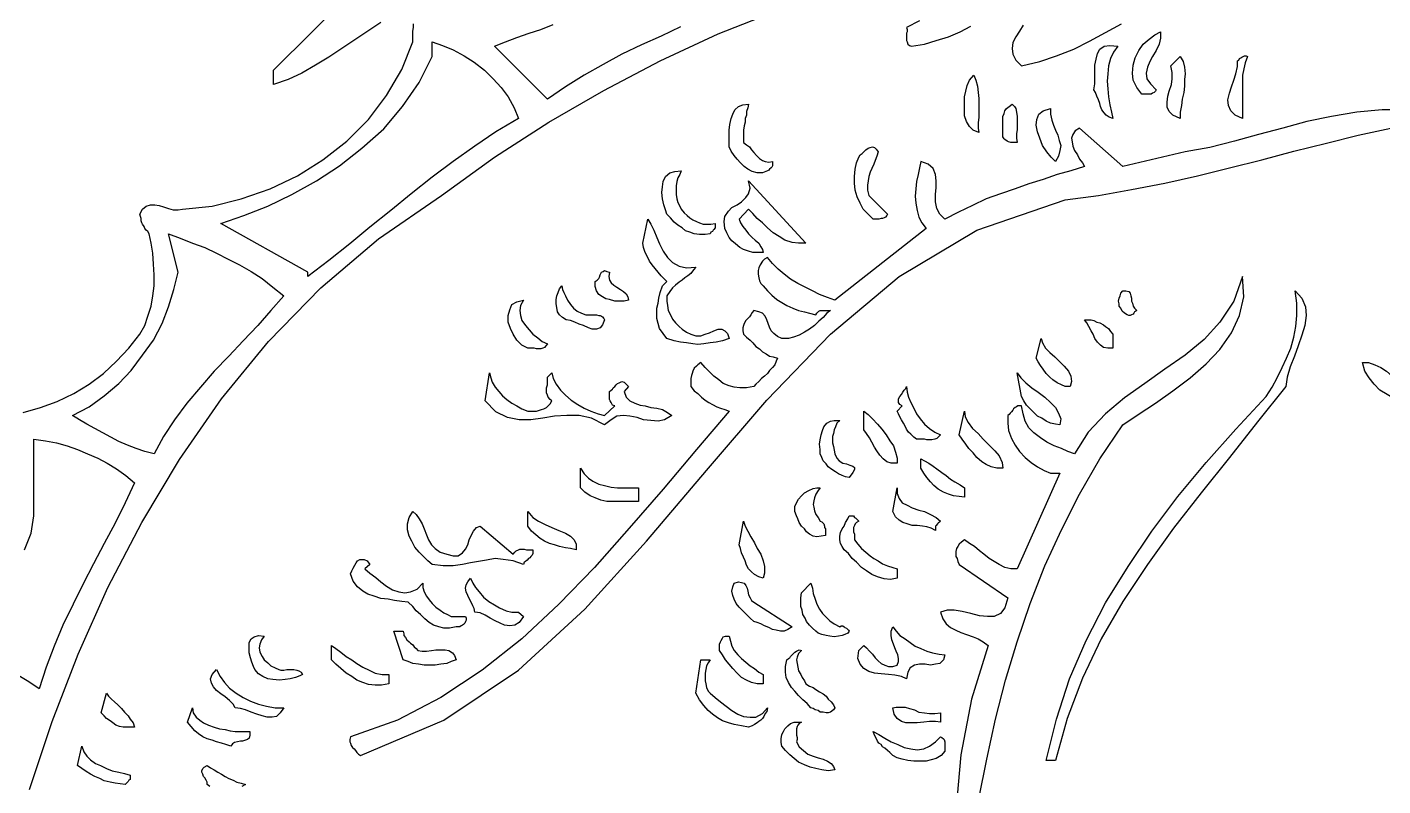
# Model space of a CAD drawing. Extents: x 0.02 to 7.8, y 0.03 to 7.11.
# Drawn here: x 1.135 to 3.008, y 4.044 to 5.093 of the extents above; entities that cross this region are included whole.
import ezdxf

# ---------------------------------------------------------------- set-up
doc = ezdxf.new("R2010")
doc.units = 0
doc.layers.add('1', color=7, linetype='Continuous')

msp = doc.modelspace()

# ---------------------------------------------------------------- linework, layer by layer
for points in [[(1.624, 5.099), (1.606, 5.087), (1.588, 5.075), (1.57, 5.063), (1.552, 5.051), (1.534, 5.04), (1.515, 5.029), (1.496, 5.02), (1.476, 5.013), (1.476, 5.033), (1.529, 5.086), (1.582, 5.139)], [(1.13, 4.56), (1.154, 4.567), (1.177, 4.575), (1.2, 4.586), (1.221, 4.599), (1.241, 4.614), (1.259, 4.631), (1.276, 4.649), (1.291, 4.668), (1.298, 4.68), (1.302, 4.693), (1.307, 4.707), (1.309, 4.721), (1.311, 4.735), (1.311, 4.75), (1.31, 4.765), (1.309, 4.78), (1.307, 4.794), (1.304, 4.807), (1.302, 4.81), (1.3, 4.812), (1.298, 4.814), (1.297, 4.817), (1.295, 4.82), (1.294, 4.822), (1.293, 4.825), (1.293, 4.828), (1.292, 4.831), (1.291, 4.834), (1.295, 4.841), (1.3, 4.845), (1.306, 4.847), (1.312, 4.847), (1.318, 4.846), (1.324, 4.844), (1.331, 4.842), (1.337, 4.84), (1.344, 4.84), (1.35, 4.841), (1.391, 4.845), (1.431, 4.855), (1.471, 4.869), (1.509, 4.887), (1.544, 4.909), (1.577, 4.935), (1.607, 4.965), (1.632, 4.998), (1.653, 5.034), (1.668, 5.072), (1.668, 5.077), (1.668, 5.082), (1.668, 5.087), (1.669, 5.092), (1.669, 5.097)], [(2.701, 5.086), (2.701, 5.077), (2.699, 5.069), (2.695, 5.06), (2.69, 5.052), (2.686, 5.045), (2.683, 5.037), (2.681, 5.029), (2.682, 5.021), (2.687, 5.014), (2.695, 5.006), (2.694, 5.004), (2.692, 5.002), (2.69, 5.001), (2.688, 5), (2.686, 5), (2.683, 5), (2.681, 5), (2.678, 5), (2.675, 5), (2.668, 5.009), (2.663, 5.019), (2.662, 5.029), (2.663, 5.04), (2.666, 5.05), (2.671, 5.06), (2.677, 5.069), (2.685, 5.076), (2.693, 5.082), (2.701, 5.086)], [(2.642, 5.066), (2.636, 5.058), (2.632, 5.049), (2.629, 5.039), (2.628, 5.028), (2.627, 5.018), (2.628, 5.007), (2.629, 4.996), (2.631, 4.985), (2.633, 4.975), (2.635, 4.966), (2.63, 4.968), (2.626, 4.971), (2.623, 4.974), (2.62, 4.978), (2.618, 4.983), (2.617, 4.987), (2.615, 4.992), (2.613, 4.997), (2.611, 5.002), (2.609, 5.006), (2.61, 5.014), (2.61, 5.022), (2.61, 5.031), (2.61, 5.04), (2.612, 5.048), (2.614, 5.056), (2.617, 5.062), (2.623, 5.066), (2.631, 5.067), (2.642, 5.066)], [(2.728, 4.966), (2.718, 4.971), (2.713, 4.976), (2.71, 4.982), (2.71, 4.989), (2.711, 4.997), (2.713, 5.004), (2.716, 5.013), (2.717, 5.021), (2.717, 5.03), (2.715, 5.039), (2.728, 5.052), (2.732, 5.045), (2.734, 5.037), (2.735, 5.028), (2.734, 5.02), (2.734, 5.011), (2.733, 5.002), (2.731, 4.993), (2.73, 4.984), (2.728, 4.975), (2.728, 4.966)], [(2.821, 5.052), (2.818, 5.043), (2.816, 5.035), (2.814, 5.026), (2.814, 5.019), (2.814, 5.011), (2.814, 5.003), (2.814, 4.995), (2.814, 4.986), (2.814, 4.977), (2.814, 4.966), (2.804, 4.971), (2.798, 4.977), (2.795, 4.984), (2.794, 4.992), (2.796, 5.001), (2.799, 5.01), (2.802, 5.019), (2.805, 5.028), (2.807, 5.038), (2.807, 5.046), (2.809, 5.047), (2.81, 5.049), (2.812, 5.05), (2.813, 5.051), (2.815, 5.052), (2.817, 5.053), (2.819, 5.053), (2.821, 5.052)], [(2.45, 4.947), (2.442, 4.95), (2.437, 4.955), (2.433, 4.962), (2.43, 4.97), (2.43, 4.978), (2.43, 4.987), (2.43, 4.996), (2.432, 5.004), (2.434, 5.012), (2.437, 5.019), (2.443, 5.026), (2.446, 5.019), (2.448, 5.011), (2.449, 5.002), (2.45, 4.994), (2.45, 4.985), (2.45, 4.976), (2.45, 4.968), (2.449, 4.96), (2.449, 4.953), (2.45, 4.947)], [(2.132, 4.986), (2.131, 4.981), (2.129, 4.976), (2.129, 4.971), (2.127, 4.966), (2.127, 4.961), (2.126, 4.956), (2.125, 4.95), (2.125, 4.944), (2.125, 4.939), (2.125, 4.933), (2.129, 4.93), (2.133, 4.927), (2.136, 4.923), (2.139, 4.919), (2.143, 4.915), (2.147, 4.911), (2.151, 4.908), (2.155, 4.907), (2.16, 4.906), (2.165, 4.907), (2.165, 4.905), (2.165, 4.903), (2.165, 4.901), (2.164, 4.899), (2.163, 4.898), (2.161, 4.896), (2.16, 4.895), (2.158, 4.894), (2.151, 4.891), (2.144, 4.891), (2.137, 4.893), (2.131, 4.896), (2.126, 4.9), (2.121, 4.905), (2.116, 4.91), (2.112, 4.915), (2.108, 4.921), (2.105, 4.927), (2.105, 4.934), (2.105, 4.942), (2.105, 4.95), (2.106, 4.958), (2.108, 4.966), (2.11, 4.972), (2.113, 4.978), (2.118, 4.983), (2.124, 4.985), (2.132, 4.986)], [(2.503, 4.933), (2.5, 4.933), (2.497, 4.933), (2.494, 4.933), (2.491, 4.934), (2.489, 4.935), (2.486, 4.937), (2.485, 4.938), (2.483, 4.941), (2.483, 4.943), (2.483, 4.947), (2.483, 4.951), (2.483, 4.956), (2.483, 4.96), (2.483, 4.965), (2.483, 4.969), (2.485, 4.973), (2.486, 4.977), (2.488, 4.98), (2.492, 4.983), (2.496, 4.986), (2.499, 4.983), (2.501, 4.98), (2.502, 4.975), (2.503, 4.969), (2.503, 4.963), (2.503, 4.957), (2.503, 4.951), (2.502, 4.945), (2.502, 4.939), (2.503, 4.933)], [(2.549, 4.98), (2.549, 4.972), (2.551, 4.964), (2.553, 4.957), (2.556, 4.95), (2.559, 4.943), (2.561, 4.936), (2.563, 4.929), (2.562, 4.922), (2.56, 4.914), (2.556, 4.907), (2.55, 4.913), (2.544, 4.92), (2.538, 4.929), (2.534, 4.939), (2.531, 4.948), (2.529, 4.957), (2.53, 4.965), (2.533, 4.972), (2.539, 4.977), (2.549, 4.98)], [(2.311, 4.92), (2.309, 4.914), (2.307, 4.908), (2.305, 4.903), (2.302, 4.897), (2.3, 4.892), (2.298, 4.886), (2.297, 4.88), (2.296, 4.874), (2.296, 4.867), (2.298, 4.86), (2.324, 4.834), (2.323, 4.832), (2.321, 4.83), (2.319, 4.829), (2.317, 4.828), (2.315, 4.828), (2.312, 4.827), (2.31, 4.827), (2.307, 4.827), (2.304, 4.827), (2.297, 4.834), (2.29, 4.841), (2.286, 4.849), (2.282, 4.858), (2.279, 4.867), (2.278, 4.877), (2.278, 4.886), (2.279, 4.896), (2.281, 4.905), (2.284, 4.913), (2.286, 4.916), (2.289, 4.918), (2.292, 4.921), (2.294, 4.923), (2.297, 4.925), (2.3, 4.926), (2.303, 4.927), (2.306, 4.926), (2.308, 4.924), (2.311, 4.92)], [(2.039, 4.894), (2.037, 4.889), (2.034, 4.884), (2.033, 4.879), (2.032, 4.873), (2.032, 4.867), (2.032, 4.861), (2.033, 4.855), (2.034, 4.85), (2.037, 4.845), (2.039, 4.841), (2.043, 4.836), (2.047, 4.832), (2.051, 4.829), (2.055, 4.826), (2.06, 4.824), (2.064, 4.822), (2.069, 4.82), (2.074, 4.82), (2.08, 4.82), (2.086, 4.821), (2.086, 4.819), (2.086, 4.817), (2.086, 4.815), (2.084, 4.813), (2.083, 4.812), (2.082, 4.81), (2.08, 4.809), (2.079, 4.807), (2.072, 4.806), (2.064, 4.806), (2.057, 4.807), (2.051, 4.809), (2.045, 4.811), (2.04, 4.815), (2.034, 4.819), (2.029, 4.823), (2.024, 4.829), (2.019, 4.834), (2.017, 4.84), (2.015, 4.847), (2.013, 4.855), (2.012, 4.864), (2.013, 4.872), (2.014, 4.879), (2.017, 4.886), (2.023, 4.891), (2.03, 4.893), (2.039, 4.894)], [(2.211, 4.794), (2.201, 4.794), (2.192, 4.795), (2.182, 4.798), (2.174, 4.803), (2.166, 4.808), (2.158, 4.815), (2.151, 4.822), (2.144, 4.828), (2.138, 4.835), (2.132, 4.841), (2.119, 4.827), (2.121, 4.822), (2.124, 4.817), (2.128, 4.812), (2.132, 4.807), (2.137, 4.802), (2.141, 4.798), (2.146, 4.794), (2.149, 4.789), (2.151, 4.785), (2.152, 4.781), (2.145, 4.781), (2.138, 4.781), (2.132, 4.783), (2.125, 4.785), (2.12, 4.788), (2.114, 4.793), (2.109, 4.797), (2.105, 4.802), (2.102, 4.808), (2.099, 4.814), (2.098, 4.824), (2.099, 4.831), (2.104, 4.838), (2.109, 4.843), (2.116, 4.847), (2.122, 4.851), (2.128, 4.857), (2.132, 4.862), (2.134, 4.87), (2.132, 4.88), (2.211, 4.794)], [(2.059, 4.761), (2.056, 4.757), (2.052, 4.752), (2.048, 4.749), (2.044, 4.746), (2.04, 4.743), (2.036, 4.74), (2.031, 4.736), (2.027, 4.732), (2.023, 4.727), (2.019, 4.721), (2.019, 4.714), (2.02, 4.708), (2.021, 4.701), (2.024, 4.695), (2.027, 4.689), (2.031, 4.684), (2.036, 4.679), (2.04, 4.675), (2.046, 4.671), (2.052, 4.668), (2.059, 4.666), (2.066, 4.666), (2.072, 4.668), (2.078, 4.67), (2.084, 4.673), (2.09, 4.675), (2.095, 4.675), (2.099, 4.673), (2.103, 4.669), (2.105, 4.662), (2.096, 4.659), (2.087, 4.657), (2.079, 4.656), (2.07, 4.655), (2.062, 4.654), (2.055, 4.655), (2.046, 4.656), (2.038, 4.657), (2.029, 4.659), (2.019, 4.662), (2.014, 4.669), (2.009, 4.676), (2.007, 4.683), (2.005, 4.69), (2.005, 4.697), (2.005, 4.704), (2.007, 4.711), (2.008, 4.718), (2.01, 4.726), (2.013, 4.735), (2.019, 4.741), (2.015, 4.745), (2.011, 4.749), (2.007, 4.754), (2.003, 4.759), (1.999, 4.764), (1.995, 4.769), (1.992, 4.776), (1.989, 4.781), (1.987, 4.788), (1.986, 4.794), (1.993, 4.827), (1.997, 4.82), (2.001, 4.812), (2.005, 4.802), (2.009, 4.793), (2.014, 4.783), (2.02, 4.774), (2.027, 4.767), (2.036, 4.762), (2.046, 4.76), (2.059, 4.761)], [(1.94, 4.754), (1.939, 4.748), (1.94, 4.743), (1.942, 4.739), (1.946, 4.736), (1.95, 4.733), (1.955, 4.73), (1.959, 4.727), (1.963, 4.724), (1.965, 4.72), (1.966, 4.715), (1.96, 4.714), (1.953, 4.714), (1.947, 4.714), (1.94, 4.716), (1.935, 4.717), (1.93, 4.72), (1.925, 4.723), (1.922, 4.728), (1.92, 4.734), (1.92, 4.741), (1.923, 4.743), (1.925, 4.745), (1.926, 4.747), (1.927, 4.75), (1.928, 4.752), (1.929, 4.754), (1.931, 4.755), (1.933, 4.756), (1.936, 4.755), (1.94, 4.754)], [(1.913, 4.695), (1.916, 4.695), (1.919, 4.695), (1.922, 4.695), (1.925, 4.694), (1.927, 4.694), (1.929, 4.693), (1.93, 4.692), (1.932, 4.69), (1.933, 4.688), (1.93, 4.681), (1.927, 4.677), (1.922, 4.675), (1.916, 4.675), (1.911, 4.677), (1.904, 4.68), (1.898, 4.682), (1.892, 4.685), (1.886, 4.687), (1.88, 4.688), (1.875, 4.691), (1.871, 4.695), (1.868, 4.699), (1.867, 4.705), (1.866, 4.71), (1.866, 4.716), (1.867, 4.721), (1.869, 4.726), (1.871, 4.731), (1.874, 4.735), (1.875, 4.73), (1.877, 4.726), (1.879, 4.721), (1.882, 4.715), (1.886, 4.709), (1.89, 4.704), (1.895, 4.7), (1.901, 4.697), (1.907, 4.695), (1.913, 4.695)], [(2.874, 4.596), (2.835, 4.547), (2.796, 4.498), (2.757, 4.449), (2.719, 4.4), (2.683, 4.35), (2.649, 4.299), (2.619, 4.247), (2.593, 4.193), (2.572, 4.137), (2.556, 4.079), (2.543, 4.079), (2.557, 4.136), (2.575, 4.192), (2.598, 4.245), (2.625, 4.297), (2.656, 4.347), (2.689, 4.396), (2.725, 4.444), (2.764, 4.491), (2.805, 4.537), (2.847, 4.582), (2.855, 4.595), (2.862, 4.608), (2.869, 4.622), (2.875, 4.635), (2.881, 4.649), (2.885, 4.664), (2.888, 4.679), (2.889, 4.694), (2.889, 4.711), (2.887, 4.728), (2.896, 4.718), (2.901, 4.706), (2.902, 4.694), (2.9, 4.68), (2.896, 4.667), (2.891, 4.652), (2.886, 4.638), (2.88, 4.623), (2.876, 4.609), (2.874, 4.596)], [(2.668, 4.701), (2.667, 4.7), (2.665, 4.699), (2.664, 4.697), (2.663, 4.696), (2.661, 4.695), (2.659, 4.694), (2.657, 4.694), (2.655, 4.695), (2.651, 4.697), (2.648, 4.7), (2.646, 4.704), (2.644, 4.707), (2.644, 4.71), (2.643, 4.714), (2.644, 4.718), (2.645, 4.721), (2.646, 4.725), (2.649, 4.728), (2.653, 4.728), (2.657, 4.727), (2.659, 4.725), (2.66, 4.721), (2.661, 4.718), (2.661, 4.714), (2.662, 4.711), (2.663, 4.707), (2.665, 4.704), (2.668, 4.701)], [(1.821, 4.715), (1.817, 4.708), (1.816, 4.701), (1.817, 4.694), (1.819, 4.687), (1.824, 4.68), (1.829, 4.674), (1.834, 4.668), (1.841, 4.663), (1.847, 4.658), (1.854, 4.655), (1.852, 4.652), (1.85, 4.65), (1.848, 4.649), (1.845, 4.648), (1.842, 4.648), (1.839, 4.648), (1.836, 4.649), (1.833, 4.649), (1.83, 4.649), (1.827, 4.649), (1.819, 4.653), (1.812, 4.66), (1.807, 4.668), (1.803, 4.676), (1.8, 4.685), (1.8, 4.694), (1.802, 4.702), (1.805, 4.709), (1.812, 4.713), (1.821, 4.715)], [(2.635, 4.668), (2.635, 4.649), (2.628, 4.649), (2.622, 4.65), (2.618, 4.653), (2.614, 4.657), (2.61, 4.662), (2.608, 4.668), (2.605, 4.673), (2.602, 4.679), (2.599, 4.684), (2.596, 4.688), (2.6, 4.688), (2.605, 4.688), (2.609, 4.687), (2.613, 4.685), (2.617, 4.684), (2.622, 4.681), (2.625, 4.679), (2.629, 4.676), (2.632, 4.672), (2.635, 4.668)], [(2.576, 4.596), (2.569, 4.596), (2.564, 4.598), (2.558, 4.601), (2.552, 4.605), (2.548, 4.609), (2.543, 4.614), (2.539, 4.62), (2.535, 4.625), (2.532, 4.63), (2.529, 4.635), (2.536, 4.662), (2.538, 4.656), (2.542, 4.649), (2.548, 4.643), (2.555, 4.637), (2.562, 4.63), (2.568, 4.624), (2.574, 4.617), (2.577, 4.61), (2.578, 4.603), (2.576, 4.596)], [(3.066, 4.582), (3.066, 4.562), (3.055, 4.566), (3.045, 4.57), (3.034, 4.574), (3.024, 4.579), (3.014, 4.585), (3.004, 4.591), (2.996, 4.599), (2.989, 4.608), (2.983, 4.617), (2.98, 4.629), (2.988, 4.629), (2.997, 4.626), (3.005, 4.622), (3.013, 4.617), (3.021, 4.61), (3.03, 4.603), (3.039, 4.597), (3.048, 4.591), (3.057, 4.586), (3.066, 4.582)], [(1.827, 4.562), (1.831, 4.562), (1.835, 4.562), (1.839, 4.562), (1.843, 4.563), (1.846, 4.564), (1.849, 4.565), (1.853, 4.567), (1.855, 4.569), (1.858, 4.572), (1.86, 4.576), (1.858, 4.578), (1.855, 4.581), (1.854, 4.584), (1.853, 4.587), (1.853, 4.591), (1.853, 4.594), (1.854, 4.598), (1.854, 4.602), (1.854, 4.605), (1.854, 4.609), (1.86, 4.615), (1.862, 4.607), (1.866, 4.599), (1.872, 4.591), (1.879, 4.584), (1.887, 4.577), (1.896, 4.571), (1.905, 4.566), (1.914, 4.562), (1.924, 4.558), (1.933, 4.556), (1.947, 4.569), (1.944, 4.57), (1.943, 4.572), (1.942, 4.574), (1.941, 4.576), (1.94, 4.578), (1.94, 4.581), (1.94, 4.583), (1.94, 4.586), (1.94, 4.589), (1.942, 4.591), (1.944, 4.592), (1.945, 4.594), (1.947, 4.596), (1.949, 4.598), (1.951, 4.6), (1.953, 4.601), (1.955, 4.602), (1.957, 4.603), (1.96, 4.602), (1.966, 4.596), (1.96, 4.589), (1.963, 4.581), (1.968, 4.576), (1.975, 4.573), (1.982, 4.57), (1.989, 4.569), (1.997, 4.567), (2.005, 4.566), (2.013, 4.564), (2.02, 4.56), (2.026, 4.556), (2.016, 4.55), (2.007, 4.548), (1.997, 4.549), (1.987, 4.55), (1.978, 4.553), (1.968, 4.555), (1.959, 4.556), (1.95, 4.555), (1.942, 4.55), (1.933, 4.543), (1.915, 4.552), (1.898, 4.556), (1.881, 4.556), (1.864, 4.555), (1.848, 4.552), (1.831, 4.55), (1.815, 4.55), (1.799, 4.553), (1.783, 4.561), (1.768, 4.576), (1.774, 4.615), (1.776, 4.608), (1.778, 4.602), (1.782, 4.595), (1.787, 4.589), (1.792, 4.583), (1.798, 4.578), (1.805, 4.573), (1.812, 4.569), (1.819, 4.565), (1.827, 4.562)], [(2.562, 4.543), (2.556, 4.544), (2.549, 4.545), (2.543, 4.548), (2.537, 4.552), (2.531, 4.555), (2.526, 4.56), (2.521, 4.565), (2.516, 4.57), (2.512, 4.576), (2.509, 4.582), (2.503, 4.615), (2.508, 4.608), (2.515, 4.601), (2.523, 4.594), (2.532, 4.588), (2.541, 4.581), (2.549, 4.574), (2.556, 4.567), (2.56, 4.559), (2.563, 4.551), (2.562, 4.543)], [(2.397, 4.529), (2.394, 4.526), (2.392, 4.524), (2.389, 4.523), (2.385, 4.522), (2.382, 4.522), (2.378, 4.522), (2.375, 4.523), (2.371, 4.523), (2.367, 4.523), (2.364, 4.523), (2.36, 4.526), (2.356, 4.53), (2.353, 4.533), (2.35, 4.537), (2.348, 4.541), (2.346, 4.545), (2.343, 4.55), (2.341, 4.554), (2.339, 4.558), (2.337, 4.562), (2.344, 4.569), (2.341, 4.571), (2.339, 4.574), (2.339, 4.576), (2.339, 4.579), (2.341, 4.582), (2.343, 4.585), (2.345, 4.588), (2.347, 4.591), (2.349, 4.593), (2.35, 4.596), (2.351, 4.588), (2.353, 4.581), (2.356, 4.574), (2.36, 4.566), (2.364, 4.558), (2.369, 4.551), (2.375, 4.544), (2.382, 4.538), (2.389, 4.533), (2.397, 4.529)], [(2.337, 4.49), (2.329, 4.49), (2.323, 4.492), (2.318, 4.496), (2.313, 4.501), (2.309, 4.507), (2.306, 4.512), (2.302, 4.519), (2.299, 4.525), (2.295, 4.531), (2.291, 4.536), (2.291, 4.562), (2.297, 4.557), (2.303, 4.551), (2.31, 4.544), (2.316, 4.537), (2.322, 4.529), (2.327, 4.521), (2.332, 4.514), (2.335, 4.505), (2.337, 4.497), (2.337, 4.49)], [(2.483, 4.483), (2.475, 4.483), (2.467, 4.485), (2.46, 4.488), (2.454, 4.492), (2.447, 4.498), (2.442, 4.504), (2.436, 4.51), (2.432, 4.516), (2.427, 4.523), (2.423, 4.529), (2.43, 4.562), (2.431, 4.554), (2.435, 4.546), (2.441, 4.538), (2.449, 4.531), (2.456, 4.523), (2.464, 4.515), (2.472, 4.507), (2.478, 4.5), (2.482, 4.491), (2.483, 4.483)], [(2.258, 4.549), (2.254, 4.545), (2.252, 4.54), (2.25, 4.536), (2.249, 4.531), (2.248, 4.527), (2.248, 4.523), (2.248, 4.518), (2.249, 4.513), (2.25, 4.508), (2.251, 4.503), (2.254, 4.497), (2.257, 4.493), (2.262, 4.49), (2.267, 4.489), (2.272, 4.487), (2.276, 4.486), (2.278, 4.484), (2.278, 4.481), (2.276, 4.477), (2.271, 4.47), (2.266, 4.471), (2.261, 4.473), (2.256, 4.475), (2.252, 4.478), (2.247, 4.481), (2.242, 4.485), (2.239, 4.489), (2.235, 4.493), (2.233, 4.498), (2.231, 4.503), (2.231, 4.509), (2.23, 4.516), (2.231, 4.522), (2.232, 4.529), (2.234, 4.535), (2.236, 4.54), (2.24, 4.545), (2.245, 4.548), (2.25, 4.549), (2.258, 4.549)], [(2.43, 4.456), (2.43, 4.443), (2.423, 4.444), (2.415, 4.445), (2.408, 4.447), (2.401, 4.45), (2.394, 4.454), (2.388, 4.459), (2.383, 4.464), (2.378, 4.47), (2.374, 4.476), (2.37, 4.483), (2.37, 4.496), (2.375, 4.493), (2.381, 4.49), (2.387, 4.486), (2.392, 4.482), (2.399, 4.477), (2.405, 4.473), (2.411, 4.468), (2.417, 4.464), (2.424, 4.46), (2.43, 4.456)], [(1.98, 4.456), (1.98, 4.437), (1.971, 4.437), (1.962, 4.437), (1.953, 4.437), (1.944, 4.437), (1.936, 4.437), (1.928, 4.439), (1.92, 4.442), (1.913, 4.445), (1.906, 4.45), (1.9, 4.456), (1.9, 4.483), (1.905, 4.475), (1.911, 4.469), (1.917, 4.465), (1.925, 4.461), (1.933, 4.459), (1.942, 4.457), (1.951, 4.456), (1.961, 4.456), (1.97, 4.456), (1.98, 4.456)], [(2.231, 4.456), (2.228, 4.452), (2.225, 4.447), (2.223, 4.442), (2.222, 4.438), (2.221, 4.433), (2.222, 4.429), (2.223, 4.424), (2.225, 4.419), (2.228, 4.415), (2.231, 4.41), (2.233, 4.409), (2.235, 4.407), (2.236, 4.406), (2.237, 4.403), (2.237, 4.401), (2.238, 4.399), (2.238, 4.396), (2.238, 4.393), (2.238, 4.39), (2.232, 4.389), (2.226, 4.388), (2.221, 4.389), (2.216, 4.392), (2.212, 4.395), (2.209, 4.399), (2.205, 4.403), (2.202, 4.408), (2.2, 4.413), (2.198, 4.417), (2.196, 4.423), (2.196, 4.43), (2.198, 4.435), (2.201, 4.44), (2.205, 4.445), (2.209, 4.449), (2.215, 4.452), (2.221, 4.455), (2.226, 4.456), (2.231, 4.456)], [(2.397, 4.41), (2.396, 4.409), (2.394, 4.407), (2.393, 4.406), (2.391, 4.404), (2.39, 4.403), (2.39, 4.401), (2.39, 4.399), (2.39, 4.397), (2.384, 4.4), (2.378, 4.402), (2.372, 4.403), (2.365, 4.404), (2.358, 4.404), (2.351, 4.406), (2.345, 4.408), (2.34, 4.411), (2.335, 4.416), (2.331, 4.423), (2.337, 4.456), (2.337, 4.448), (2.34, 4.441), (2.344, 4.435), (2.351, 4.432), (2.358, 4.428), (2.367, 4.425), (2.375, 4.423), (2.383, 4.419), (2.391, 4.415), (2.397, 4.41)], [(1.715, 4.364), (1.724, 4.362), (1.731, 4.362), (1.737, 4.366), (1.741, 4.371), (1.744, 4.377), (1.746, 4.384), (1.749, 4.39), (1.752, 4.396), (1.756, 4.401), (1.761, 4.403), (1.807, 4.364), (1.809, 4.367), (1.811, 4.369), (1.814, 4.37), (1.816, 4.371), (1.819, 4.371), (1.822, 4.371), (1.825, 4.37), (1.828, 4.37), (1.831, 4.37), (1.834, 4.37), (1.834, 4.367), (1.834, 4.365), (1.833, 4.363), (1.831, 4.361), (1.83, 4.359), (1.828, 4.358), (1.826, 4.356), (1.824, 4.354), (1.822, 4.353), (1.821, 4.35), (1.807, 4.355), (1.793, 4.357), (1.782, 4.358), (1.77, 4.356), (1.759, 4.354), (1.748, 4.352), (1.737, 4.35), (1.724, 4.348), (1.71, 4.348), (1.695, 4.35), (1.689, 4.355), (1.683, 4.361), (1.677, 4.367), (1.671, 4.374), (1.667, 4.382), (1.663, 4.389), (1.661, 4.398), (1.661, 4.406), (1.663, 4.415), (1.668, 4.423), (1.673, 4.419), (1.677, 4.413), (1.681, 4.406), (1.684, 4.399), (1.687, 4.391), (1.69, 4.384), (1.694, 4.377), (1.699, 4.372), (1.706, 4.367), (1.715, 4.364)], [(1.894, 4.37), (1.886, 4.372), (1.879, 4.373), (1.871, 4.375), (1.864, 4.377), (1.857, 4.379), (1.85, 4.382), (1.844, 4.386), (1.838, 4.391), (1.832, 4.396), (1.827, 4.403), (1.827, 4.423), (1.834, 4.415), (1.842, 4.41), (1.851, 4.405), (1.86, 4.401), (1.87, 4.397), (1.879, 4.393), (1.886, 4.389), (1.891, 4.384), (1.894, 4.378), (1.894, 4.37)], [(2.152, 4.331), (2.146, 4.333), (2.14, 4.336), (2.136, 4.34), (2.132, 4.344), (2.129, 4.349), (2.127, 4.355), (2.125, 4.36), (2.122, 4.366), (2.121, 4.372), (2.119, 4.377), (2.125, 4.41), (2.127, 4.403), (2.131, 4.396), (2.135, 4.388), (2.14, 4.38), (2.144, 4.372), (2.149, 4.364), (2.152, 4.355), (2.154, 4.347), (2.154, 4.338), (2.152, 4.331)], [(2.284, 4.41), (2.281, 4.408), (2.279, 4.406), (2.278, 4.404), (2.277, 4.401), (2.277, 4.399), (2.277, 4.395), (2.278, 4.392), (2.278, 4.389), (2.278, 4.387), (2.278, 4.384), (2.283, 4.378), (2.288, 4.372), (2.294, 4.367), (2.3, 4.362), (2.305, 4.358), (2.311, 4.355), (2.317, 4.351), (2.324, 4.348), (2.331, 4.346), (2.337, 4.344), (2.337, 4.331), (2.328, 4.329), (2.319, 4.33), (2.31, 4.333), (2.302, 4.336), (2.295, 4.341), (2.288, 4.346), (2.281, 4.353), (2.275, 4.358), (2.27, 4.365), (2.264, 4.37), (2.261, 4.375), (2.259, 4.379), (2.258, 4.384), (2.258, 4.389), (2.259, 4.394), (2.261, 4.399), (2.264, 4.403), (2.266, 4.408), (2.269, 4.413), (2.271, 4.417), (2.273, 4.417), (2.275, 4.417), (2.277, 4.417), (2.278, 4.415), (2.28, 4.414), (2.281, 4.413), (2.283, 4.411), (2.284, 4.41)], [(1.609, 4.35), (1.602, 4.344), (1.609, 4.338), (1.617, 4.332), (1.624, 4.326), (1.632, 4.32), (1.64, 4.315), (1.649, 4.312), (1.657, 4.311), (1.665, 4.312), (1.674, 4.316), (1.682, 4.324), (1.682, 4.318), (1.684, 4.312), (1.687, 4.306), (1.691, 4.301), (1.695, 4.296), (1.7, 4.291), (1.706, 4.287), (1.711, 4.283), (1.716, 4.281), (1.721, 4.278), (1.741, 4.278), (1.742, 4.276), (1.742, 4.273), (1.741, 4.271), (1.74, 4.269), (1.738, 4.267), (1.737, 4.266), (1.735, 4.265), (1.733, 4.264), (1.73, 4.264), (1.728, 4.264), (1.719, 4.262), (1.711, 4.262), (1.704, 4.264), (1.697, 4.266), (1.691, 4.27), (1.685, 4.275), (1.679, 4.281), (1.673, 4.286), (1.668, 4.292), (1.662, 4.298), (1.653, 4.299), (1.643, 4.3), (1.634, 4.302), (1.624, 4.303), (1.615, 4.306), (1.606, 4.309), (1.599, 4.313), (1.592, 4.319), (1.586, 4.327), (1.582, 4.337), (1.584, 4.341), (1.586, 4.345), (1.588, 4.349), (1.59, 4.352), (1.592, 4.355), (1.595, 4.357), (1.598, 4.357), (1.601, 4.357), (1.605, 4.355), (1.609, 4.35)], [(1.814, 4.284), (1.821, 4.278), (1.815, 4.27), (1.809, 4.266), (1.802, 4.265), (1.795, 4.266), (1.789, 4.269), (1.782, 4.272), (1.775, 4.276), (1.768, 4.28), (1.761, 4.283), (1.754, 4.284), (1.753, 4.289), (1.751, 4.293), (1.749, 4.298), (1.746, 4.303), (1.744, 4.307), (1.742, 4.312), (1.741, 4.317), (1.742, 4.322), (1.744, 4.326), (1.748, 4.331), (1.751, 4.324), (1.755, 4.318), (1.76, 4.312), (1.766, 4.305), (1.773, 4.299), (1.781, 4.294), (1.788, 4.29), (1.797, 4.286), (1.805, 4.284), (1.814, 4.284)], [(2.139, 4.298), (2.192, 4.264), (2.186, 4.26), (2.181, 4.258), (2.176, 4.258), (2.17, 4.259), (2.165, 4.26), (2.16, 4.263), (2.154, 4.265), (2.149, 4.268), (2.144, 4.27), (2.139, 4.271), (2.134, 4.276), (2.129, 4.281), (2.124, 4.286), (2.119, 4.291), (2.115, 4.296), (2.112, 4.302), (2.11, 4.307), (2.109, 4.313), (2.11, 4.319), (2.112, 4.324), (2.118, 4.326), (2.122, 4.325), (2.126, 4.324), (2.128, 4.321), (2.13, 4.317), (2.131, 4.313), (2.132, 4.308), (2.134, 4.304), (2.136, 4.3), (2.139, 4.298)], [(2.258, 4.264), (2.26, 4.265), (2.262, 4.265), (2.264, 4.264), (2.265, 4.263), (2.267, 4.262), (2.268, 4.261), (2.27, 4.259), (2.271, 4.258), (2.269, 4.255), (2.265, 4.253), (2.261, 4.252), (2.256, 4.251), (2.25, 4.25), (2.244, 4.251), (2.239, 4.252), (2.233, 4.253), (2.228, 4.255), (2.225, 4.258), (2.22, 4.262), (2.216, 4.266), (2.212, 4.271), (2.21, 4.276), (2.207, 4.281), (2.206, 4.287), (2.204, 4.292), (2.204, 4.298), (2.204, 4.304), (2.205, 4.311), (2.218, 4.324), (2.22, 4.317), (2.221, 4.31), (2.224, 4.302), (2.226, 4.295), (2.23, 4.288), (2.234, 4.282), (2.239, 4.277), (2.244, 4.272), (2.25, 4.268), (2.258, 4.264)], [(1.463, 4.251), (1.459, 4.246), (1.457, 4.24), (1.456, 4.235), (1.457, 4.229), (1.46, 4.223), (1.463, 4.218), (1.468, 4.214), (1.472, 4.21), (1.478, 4.207), (1.483, 4.205), (1.486, 4.204), (1.49, 4.204), (1.494, 4.205), (1.497, 4.205), (1.501, 4.205), (1.504, 4.205), (1.508, 4.204), (1.511, 4.203), (1.514, 4.201), (1.516, 4.198), (1.512, 4.196), (1.506, 4.194), (1.499, 4.192), (1.492, 4.191), (1.484, 4.19), (1.475, 4.191), (1.468, 4.192), (1.461, 4.195), (1.455, 4.199), (1.45, 4.205), (1.448, 4.209), (1.446, 4.215), (1.444, 4.221), (1.442, 4.228), (1.442, 4.235), (1.442, 4.242), (1.445, 4.247), (1.449, 4.25), (1.455, 4.252), (1.463, 4.251)], [(1.655, 4.258), (1.656, 4.254), (1.656, 4.252), (1.658, 4.249), (1.66, 4.246), (1.663, 4.243), (1.665, 4.241), (1.668, 4.239), (1.67, 4.236), (1.673, 4.234), (1.675, 4.231), (1.681, 4.23), (1.687, 4.23), (1.694, 4.231), (1.7, 4.232), (1.707, 4.232), (1.713, 4.232), (1.718, 4.231), (1.723, 4.228), (1.726, 4.224), (1.728, 4.218), (1.721, 4.216), (1.715, 4.213), (1.707, 4.212), (1.699, 4.211), (1.692, 4.211), (1.684, 4.211), (1.676, 4.212), (1.668, 4.213), (1.662, 4.216), (1.655, 4.218), (1.642, 4.258), (1.655, 4.258)], [(2.152, 4.198), (2.152, 4.185), (2.144, 4.185), (2.136, 4.187), (2.129, 4.19), (2.122, 4.194), (2.116, 4.2), (2.11, 4.206), (2.105, 4.212), (2.1, 4.218), (2.096, 4.225), (2.092, 4.231), (2.092, 4.234), (2.092, 4.237), (2.092, 4.24), (2.093, 4.243), (2.094, 4.245), (2.096, 4.248), (2.097, 4.25), (2.1, 4.251), (2.102, 4.251), (2.105, 4.251), (2.107, 4.244), (2.109, 4.237), (2.112, 4.231), (2.117, 4.225), (2.122, 4.22), (2.128, 4.215), (2.134, 4.21), (2.14, 4.206), (2.146, 4.201), (2.152, 4.198)], [(2.403, 4.225), (2.401, 4.218), (2.396, 4.213), (2.39, 4.212), (2.383, 4.211), (2.376, 4.212), (2.368, 4.212), (2.361, 4.211), (2.355, 4.207), (2.352, 4.201), (2.35, 4.192), (2.343, 4.195), (2.334, 4.197), (2.325, 4.198), (2.315, 4.199), (2.306, 4.2), (2.298, 4.202), (2.291, 4.206), (2.286, 4.212), (2.283, 4.22), (2.284, 4.231), (2.291, 4.238), (2.295, 4.235), (2.299, 4.23), (2.303, 4.226), (2.307, 4.221), (2.311, 4.217), (2.315, 4.213), (2.32, 4.211), (2.325, 4.209), (2.331, 4.209), (2.337, 4.211), (2.339, 4.216), (2.339, 4.22), (2.338, 4.225), (2.336, 4.23), (2.334, 4.235), (2.332, 4.24), (2.33, 4.246), (2.329, 4.252), (2.329, 4.258), (2.331, 4.264), (2.336, 4.258), (2.341, 4.252), (2.348, 4.247), (2.355, 4.242), (2.362, 4.237), (2.37, 4.234), (2.378, 4.23), (2.386, 4.228), (2.395, 4.226), (2.403, 4.225)], [(1.635, 4.198), (1.635, 4.185), (1.625, 4.183), (1.616, 4.183), (1.607, 4.184), (1.599, 4.187), (1.591, 4.19), (1.584, 4.195), (1.576, 4.2), (1.569, 4.206), (1.562, 4.212), (1.556, 4.218), (1.556, 4.238), (1.562, 4.234), (1.569, 4.229), (1.576, 4.223), (1.584, 4.218), (1.591, 4.213), (1.599, 4.208), (1.608, 4.204), (1.616, 4.2), (1.626, 4.198), (1.635, 4.198)], [(2.205, 4.231), (2.201, 4.227), (2.199, 4.222), (2.198, 4.218), (2.199, 4.213), (2.2, 4.208), (2.201, 4.203), (2.204, 4.198), (2.206, 4.194), (2.209, 4.189), (2.211, 4.185), (2.216, 4.182), (2.221, 4.18), (2.225, 4.177), (2.23, 4.174), (2.235, 4.171), (2.239, 4.168), (2.242, 4.164), (2.246, 4.16), (2.249, 4.156), (2.251, 4.152), (2.249, 4.149), (2.245, 4.146), (2.242, 4.145), (2.239, 4.145), (2.235, 4.146), (2.231, 4.146), (2.228, 4.148), (2.224, 4.149), (2.221, 4.151), (2.218, 4.152), (2.213, 4.158), (2.207, 4.163), (2.201, 4.169), (2.196, 4.175), (2.191, 4.18), (2.187, 4.187), (2.184, 4.194), (2.183, 4.201), (2.183, 4.209), (2.185, 4.218), (2.187, 4.22), (2.189, 4.221), (2.19, 4.223), (2.192, 4.225), (2.194, 4.227), (2.196, 4.229), (2.198, 4.23), (2.2, 4.231), (2.202, 4.232), (2.205, 4.231)], [(2.079, 4.218), (2.076, 4.214), (2.074, 4.21), (2.073, 4.205), (2.072, 4.2), (2.072, 4.195), (2.072, 4.189), (2.073, 4.185), (2.074, 4.18), (2.076, 4.175), (2.079, 4.172), (2.086, 4.166), (2.093, 4.16), (2.101, 4.154), (2.109, 4.148), (2.117, 4.143), (2.125, 4.14), (2.134, 4.139), (2.142, 4.139), (2.151, 4.144), (2.158, 4.152), (2.157, 4.147), (2.155, 4.144), (2.153, 4.14), (2.151, 4.137), (2.149, 4.135), (2.146, 4.133), (2.144, 4.131), (2.14, 4.129), (2.137, 4.127), (2.132, 4.125), (2.122, 4.127), (2.112, 4.129), (2.104, 4.131), (2.096, 4.134), (2.089, 4.138), (2.082, 4.143), (2.076, 4.148), (2.07, 4.155), (2.064, 4.163), (2.059, 4.172), (2.066, 4.218), (2.079, 4.218)], [(1.49, 4.152), (1.485, 4.145), (1.48, 4.14), (1.474, 4.139), (1.467, 4.139), (1.46, 4.141), (1.453, 4.143), (1.445, 4.146), (1.437, 4.149), (1.43, 4.151), (1.423, 4.152), (1.42, 4.157), (1.415, 4.162), (1.409, 4.167), (1.403, 4.171), (1.397, 4.176), (1.393, 4.181), (1.39, 4.186), (1.389, 4.192), (1.391, 4.198), (1.397, 4.205), (1.402, 4.195), (1.408, 4.187), (1.415, 4.179), (1.424, 4.172), (1.434, 4.166), (1.444, 4.161), (1.455, 4.157), (1.466, 4.154), (1.478, 4.152), (1.49, 4.152)], [(1.284, 4.125), (1.278, 4.125), (1.273, 4.125), (1.268, 4.125), (1.263, 4.126), (1.258, 4.128), (1.254, 4.131), (1.25, 4.134), (1.245, 4.137), (1.242, 4.141), (1.238, 4.145), (1.245, 4.172), (1.248, 4.168), (1.252, 4.164), (1.256, 4.16), (1.261, 4.156), (1.266, 4.151), (1.27, 4.146), (1.275, 4.141), (1.278, 4.136), (1.282, 4.131), (1.284, 4.125)], [(1.423, 4.119), (1.443, 4.119), (1.443, 4.114), (1.442, 4.11), (1.44, 4.108), (1.437, 4.107), (1.433, 4.106), (1.43, 4.106), (1.426, 4.105), (1.422, 4.104), (1.419, 4.102), (1.417, 4.099), (1.41, 4.101), (1.404, 4.103), (1.397, 4.105), (1.391, 4.107), (1.384, 4.109), (1.378, 4.112), (1.372, 4.116), (1.367, 4.12), (1.362, 4.126), (1.357, 4.132), (1.364, 4.152), (1.365, 4.145), (1.369, 4.139), (1.374, 4.135), (1.379, 4.131), (1.386, 4.128), (1.394, 4.125), (1.401, 4.123), (1.409, 4.122), (1.416, 4.12), (1.423, 4.119)], [(2.397, 4.145), (2.397, 4.132), (2.39, 4.133), (2.382, 4.133), (2.374, 4.132), (2.365, 4.131), (2.357, 4.131), (2.349, 4.131), (2.343, 4.133), (2.337, 4.137), (2.333, 4.143), (2.331, 4.152), (2.336, 4.153), (2.342, 4.153), (2.348, 4.153), (2.354, 4.151), (2.361, 4.149), (2.367, 4.146), (2.375, 4.145), (2.382, 4.144), (2.389, 4.144), (2.397, 4.145)], [(2.205, 4.132), (2.202, 4.13), (2.2, 4.128), (2.199, 4.126), (2.198, 4.123), (2.198, 4.12), (2.198, 4.117), (2.198, 4.114), (2.199, 4.111), (2.199, 4.108), (2.198, 4.105), (2.202, 4.098), (2.208, 4.093), (2.214, 4.088), (2.221, 4.085), (2.228, 4.083), (2.235, 4.081), (2.241, 4.078), (2.246, 4.075), (2.249, 4.071), (2.251, 4.066), (2.242, 4.065), (2.233, 4.066), (2.225, 4.068), (2.217, 4.07), (2.209, 4.073), (2.201, 4.077), (2.195, 4.082), (2.189, 4.087), (2.183, 4.093), (2.178, 4.099), (2.177, 4.104), (2.177, 4.109), (2.178, 4.115), (2.18, 4.119), (2.182, 4.123), (2.186, 4.127), (2.19, 4.13), (2.195, 4.132), (2.2, 4.132), (2.205, 4.132)], [(2.39, 4.105), (2.397, 4.112), (2.399, 4.111), (2.401, 4.109), (2.402, 4.108), (2.403, 4.105), (2.403, 4.103), (2.403, 4.1), (2.403, 4.098), (2.403, 4.095), (2.403, 4.092), (2.398, 4.086), (2.391, 4.082), (2.384, 4.08), (2.377, 4.078), (2.369, 4.078), (2.36, 4.078), (2.352, 4.079), (2.344, 4.081), (2.337, 4.083), (2.331, 4.086), (2.327, 4.09), (2.324, 4.093), (2.32, 4.096), (2.317, 4.098), (2.315, 4.101), (2.312, 4.103), (2.31, 4.106), (2.308, 4.11), (2.306, 4.114), (2.304, 4.119), (2.312, 4.115), (2.32, 4.11), (2.329, 4.105), (2.338, 4.101), (2.347, 4.097), (2.356, 4.095), (2.365, 4.094), (2.374, 4.095), (2.382, 4.099), (2.39, 4.105)], [(1.278, 4.059), (1.278, 4.057), (1.278, 4.055), (1.278, 4.053), (1.276, 4.052), (1.275, 4.05), (1.274, 4.049), (1.272, 4.047), (1.271, 4.046), (1.264, 4.047), (1.257, 4.048), (1.25, 4.049), (1.242, 4.051), (1.236, 4.054), (1.229, 4.057), (1.223, 4.06), (1.217, 4.064), (1.211, 4.068), (1.205, 4.072), (1.211, 4.099), (1.214, 4.091), (1.218, 4.085), (1.223, 4.08), (1.23, 4.075), (1.237, 4.072), (1.245, 4.068), (1.253, 4.065), (1.262, 4.063), (1.27, 4.061), (1.278, 4.059)], [(1.388, 4.043), (1.384, 4.046), (1.384, 4.049), (1.383, 4.052), (1.381, 4.055), (1.379, 4.057), (1.378, 4.06), (1.377, 4.063), (1.377, 4.065), (1.378, 4.068), (1.38, 4.07), (1.384, 4.072), (1.389, 4.069), (1.394, 4.066), (1.399, 4.063), (1.404, 4.06), (1.409, 4.057), (1.414, 4.054), (1.42, 4.052), (1.425, 4.049), (1.431, 4.048), (1.437, 4.046)], [(1.437, 4.046), (1.432, 4.043)]]:
    msp.add_lwpolyline(points)
at = {"layer": '1'}
for points in [[(1.139, 4.039), (1.17, 4.133), (1.206, 4.226), (1.247, 4.318), (1.294, 4.408), (1.346, 4.495), (1.404, 4.579), (1.469, 4.658), (1.541, 4.732), (1.621, 4.8), (1.708, 4.86), (1.781, 4.913), (1.856, 4.961), (1.932, 5.005), (2.01, 5.046), (2.09, 5.083), (2.171, 5.115)], [(2.038, 5.093), (2.011, 5.08), (1.984, 5.068), (1.957, 5.055), (1.931, 5.041), (1.905, 5.026), (1.879, 5.01), (1.854, 4.993), (1.781, 5.066), (1.796, 5.072), (1.812, 5.078), (1.829, 5.084), (1.845, 5.089), (1.862, 5.096)], [(2.368, 5.101), (2.35, 5.092), (2.351, 5.089), (2.351, 5.086), (2.35, 5.084), (2.35, 5.081), (2.35, 5.077), (2.35, 5.074), (2.351, 5.072), (2.352, 5.069), (2.354, 5.067), (2.357, 5.066), (2.375, 5.069), (2.391, 5.074), (2.408, 5.079), (2.424, 5.086), (2.439, 5.094)], [(2.511, 5.095), (2.506, 5.087), (2.501, 5.079), (2.497, 5.071), (2.496, 5.063), (2.497, 5.055), (2.501, 5.047), (2.509, 5.039), (2.534, 5.045), (2.557, 5.053), (2.581, 5.062), (2.603, 5.073), (2.625, 5.085), (2.647, 5.097)], [(1.814, 4.966), (1.783, 4.948), (1.754, 4.928), (1.724, 4.907), (1.695, 4.885), (1.666, 4.862), (1.638, 4.839), (1.609, 4.816), (1.581, 4.793), (1.552, 4.77), (1.523, 4.748), (1.523, 4.754), (1.403, 4.821), (1.435, 4.832), (1.468, 4.845), (1.501, 4.861), (1.535, 4.88), (1.567, 4.901), (1.598, 4.925), (1.628, 4.952), (1.654, 4.983), (1.677, 5.016), (1.695, 5.052), (1.695, 5.072), (1.709, 5.067), (1.724, 5.061), (1.739, 5.053), (1.753, 5.044), (1.767, 5.033), (1.779, 5.021), (1.79, 5.009), (1.8, 4.996), (1.808, 4.981), (1.814, 4.966)], [(3.043, 4.978), (3.007, 4.978), (2.972, 4.975), (2.937, 4.969), (2.903, 4.962), (2.87, 4.953), (2.836, 4.944), (2.803, 4.935), (2.769, 4.926), (2.735, 4.92), (2.649, 4.9), (2.589, 4.953), (2.583, 4.949), (2.58, 4.944), (2.578, 4.939), (2.579, 4.934), (2.58, 4.928), (2.582, 4.922), (2.586, 4.916), (2.589, 4.91), (2.593, 4.905), (2.596, 4.9), (2.577, 4.894), (2.558, 4.889), (2.539, 4.882), (2.519, 4.876), (2.5, 4.869), (2.48, 4.862), (2.46, 4.855), (2.441, 4.846), (2.422, 4.837), (2.403, 4.827), (2.396, 4.834), (2.392, 4.842), (2.39, 4.851), (2.39, 4.861), (2.391, 4.871), (2.391, 4.88), (2.39, 4.889), (2.387, 4.897), (2.38, 4.903), (2.37, 4.907), (2.368, 4.898), (2.366, 4.889), (2.364, 4.879), (2.363, 4.869), (2.362, 4.859), (2.363, 4.849), (2.365, 4.839), (2.367, 4.83), (2.371, 4.822), (2.377, 4.814), (2.251, 4.715), (2.241, 4.719), (2.23, 4.723), (2.22, 4.728), (2.21, 4.733), (2.2, 4.738), (2.19, 4.744), (2.181, 4.751), (2.173, 4.758), (2.165, 4.766), (2.158, 4.774), (2.154, 4.772), (2.151, 4.769), (2.148, 4.764), (2.146, 4.76), (2.145, 4.756), (2.145, 4.751), (2.146, 4.746), (2.147, 4.742), (2.149, 4.738), (2.152, 4.735), (2.158, 4.728), (2.164, 4.722), (2.171, 4.716), (2.178, 4.712), (2.185, 4.708), (2.193, 4.704), (2.201, 4.701), (2.209, 4.699), (2.216, 4.697), (2.225, 4.695), (2.226, 4.697), (2.228, 4.699), (2.229, 4.7), (2.231, 4.701), (2.233, 4.701), (2.236, 4.701), (2.239, 4.701), (2.242, 4.701), (2.245, 4.701), (2.24, 4.697), (2.235, 4.691), (2.229, 4.686), (2.223, 4.68), (2.216, 4.675), (2.209, 4.671), (2.202, 4.667), (2.194, 4.664), (2.187, 4.662), (2.178, 4.662), (2.172, 4.665), (2.167, 4.669), (2.163, 4.673), (2.161, 4.678), (2.159, 4.683), (2.157, 4.688), (2.155, 4.693), (2.151, 4.697), (2.146, 4.699), (2.139, 4.701), (2.137, 4.698), (2.135, 4.695), (2.133, 4.692), (2.13, 4.689), (2.128, 4.687), (2.126, 4.683), (2.125, 4.68), (2.124, 4.677), (2.124, 4.673), (2.125, 4.668), (2.129, 4.664), (2.134, 4.66), (2.138, 4.656), (2.142, 4.651), (2.147, 4.648), (2.151, 4.644), (2.156, 4.641), (2.161, 4.638), (2.166, 4.637), (2.172, 4.635), (2.17, 4.631), (2.168, 4.626), (2.165, 4.622), (2.161, 4.618), (2.158, 4.614), (2.154, 4.61), (2.15, 4.607), (2.146, 4.603), (2.142, 4.599), (2.139, 4.596), (2.129, 4.594), (2.12, 4.594), (2.112, 4.595), (2.105, 4.597), (2.097, 4.6), (2.091, 4.605), (2.084, 4.61), (2.078, 4.616), (2.072, 4.622), (2.066, 4.629), (2.062, 4.626), (2.06, 4.624), (2.057, 4.621), (2.055, 4.617), (2.054, 4.614), (2.053, 4.611), (2.052, 4.607), (2.052, 4.603), (2.052, 4.6), (2.052, 4.596), (2.057, 4.59), (2.062, 4.586), (2.067, 4.581), (2.072, 4.577), (2.077, 4.574), (2.082, 4.571), (2.088, 4.568), (2.093, 4.566), (2.099, 4.564), (2.105, 4.562), (2.06, 4.509), (2.014, 4.454), (1.967, 4.4), (1.919, 4.346), (1.87, 4.295), (1.819, 4.247), (1.764, 4.204), (1.707, 4.166), (1.647, 4.135), (1.582, 4.112), (1.581, 4.108), (1.581, 4.105), (1.582, 4.103), (1.583, 4.1), (1.585, 4.097), (1.587, 4.095), (1.589, 4.093), (1.591, 4.09), (1.593, 4.088), (1.596, 4.086), (1.711, 4.135), (1.814, 4.204), (1.906, 4.288), (1.991, 4.382), (2.074, 4.48), (2.157, 4.577), (2.245, 4.668), (2.34, 4.748), (2.447, 4.812), (2.569, 4.854), (2.615, 4.86), (2.661, 4.868), (2.707, 4.877), (2.752, 4.887), (2.796, 4.898), (2.841, 4.909), (2.885, 4.921), (2.93, 4.932), (2.974, 4.943), (3.019, 4.953)], [(1.49, 4.721), (1.472, 4.701), (1.454, 4.68), (1.434, 4.659), (1.414, 4.638), (1.394, 4.617), (1.375, 4.595), (1.356, 4.573), (1.339, 4.55), (1.324, 4.527), (1.311, 4.503), (1.298, 4.506), (1.286, 4.51), (1.274, 4.515), (1.262, 4.52), (1.251, 4.526), (1.24, 4.532), (1.229, 4.538), (1.218, 4.544), (1.208, 4.55), (1.198, 4.556), (1.221, 4.568), (1.242, 4.583), (1.262, 4.6), (1.279, 4.618), (1.295, 4.639), (1.31, 4.66), (1.322, 4.683), (1.331, 4.706), (1.338, 4.73), (1.344, 4.754), (1.331, 4.807), (1.347, 4.801), (1.364, 4.794), (1.381, 4.788), (1.397, 4.78), (1.413, 4.772), (1.429, 4.764), (1.445, 4.755), (1.46, 4.745), (1.475, 4.733), (1.49, 4.721)], [(2.45, 4.026), (2.461, 4.081), (2.473, 4.136), (2.487, 4.19), (2.503, 4.243), (2.521, 4.296), (2.541, 4.348), (2.564, 4.398), (2.589, 4.447), (2.617, 4.496), (2.649, 4.543), (2.67, 4.557), (2.694, 4.573), (2.718, 4.59), (2.742, 4.608), (2.764, 4.627), (2.783, 4.647), (2.799, 4.67), (2.81, 4.694), (2.816, 4.72), (2.814, 4.748), (2.802, 4.714), (2.783, 4.685), (2.761, 4.661), (2.735, 4.639), (2.707, 4.62), (2.679, 4.6), (2.651, 4.58), (2.625, 4.558), (2.601, 4.533), (2.582, 4.503), (2.573, 4.506), (2.564, 4.51), (2.554, 4.514), (2.544, 4.519), (2.535, 4.525), (2.526, 4.532), (2.519, 4.539), (2.514, 4.548), (2.511, 4.558), (2.509, 4.569), (2.507, 4.569), (2.504, 4.569), (2.502, 4.568), (2.5, 4.567), (2.498, 4.565), (2.497, 4.563), (2.495, 4.561), (2.493, 4.559), (2.492, 4.557), (2.49, 4.556), (2.49, 4.545), (2.491, 4.535), (2.495, 4.524), (2.5, 4.515), (2.506, 4.506), (2.514, 4.498), (2.522, 4.491), (2.531, 4.485), (2.54, 4.48), (2.549, 4.476), (2.562, 4.476), (2.503, 4.344), (2.494, 4.344), (2.486, 4.346), (2.478, 4.35), (2.471, 4.354), (2.464, 4.358), (2.457, 4.364), (2.451, 4.369), (2.444, 4.375), (2.437, 4.379), (2.43, 4.384), (2.426, 4.381), (2.423, 4.378), (2.421, 4.375), (2.419, 4.372), (2.418, 4.368), (2.418, 4.365), (2.418, 4.361), (2.42, 4.358), (2.421, 4.354), (2.423, 4.35), (2.49, 4.304), (2.486, 4.29), (2.48, 4.282), (2.471, 4.278), (2.462, 4.278), (2.451, 4.279), (2.439, 4.282), (2.427, 4.285), (2.416, 4.287), (2.406, 4.287), (2.397, 4.284), (2.4, 4.275), (2.405, 4.268), (2.411, 4.263), (2.418, 4.259), (2.425, 4.256), (2.433, 4.253), (2.442, 4.25), (2.449, 4.247), (2.456, 4.243), (2.463, 4.238), (2.44, 4.164), (2.425, 4.087), (2.418, 4.009)], [(1.132, 4.37), (1.141, 4.393), (1.145, 4.417), (1.145, 4.425), (1.145, 4.435), (1.145, 4.447), (1.145, 4.458), (1.145, 4.47), (1.145, 4.482), (1.145, 4.493), (1.145, 4.504), (1.145, 4.514), (1.145, 4.523), (1.161, 4.521), (1.176, 4.518), (1.191, 4.514), (1.205, 4.509), (1.219, 4.503), (1.233, 4.497), (1.246, 4.49), (1.259, 4.482), (1.272, 4.473), (1.284, 4.463)], [(1.284, 4.463), (1.271, 4.435), (1.257, 4.407), (1.242, 4.379), (1.227, 4.351), (1.213, 4.323), (1.199, 4.295), (1.185, 4.266), (1.173, 4.237), (1.162, 4.208), (1.152, 4.178), (1.138, 4.188), (1.124, 4.196)]]:
    msp.add_lwpolyline(points, dxfattribs=at)

doc.saveas('drawing.dxf')
